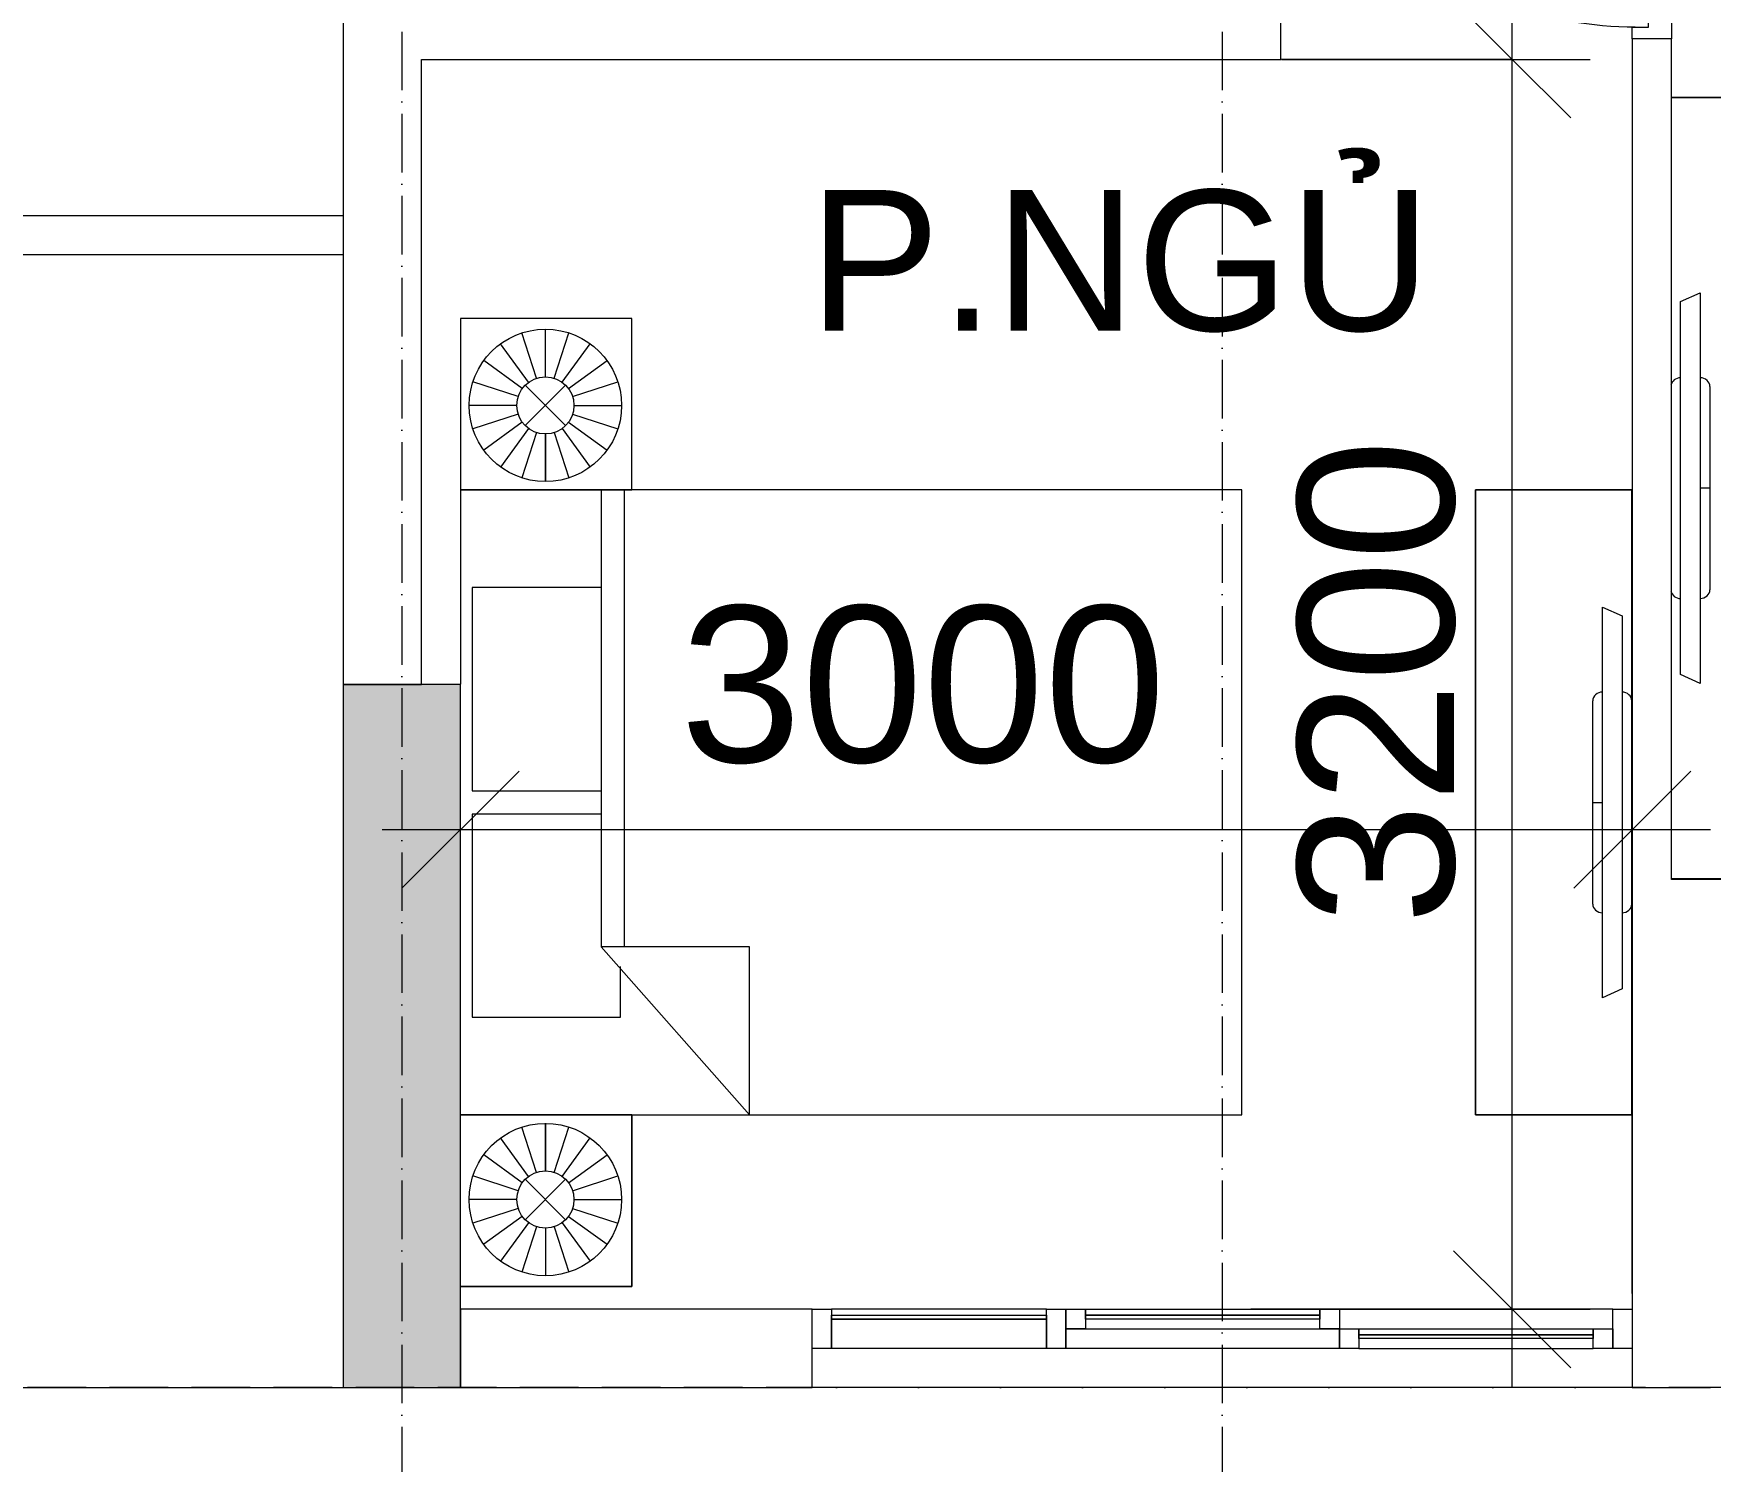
# Model space of a CAD drawing. Header units: millimetres. Extents: x -20215 to 101892, y -17414 to 45470.
# Drawn here: x 25008 to 29301, y -190 to 3466 of the extents above; entities that cross this region are included whole.
import ezdxf

# ---------------------------------------------------------------- set-up
doc = ezdxf.new("R2010")
doc.units = ezdxf.units.MM
doc.linetypes.add('Grid Line', pattern=[4.2, 3, -0.6, 0, -0.6])
for name, color, linetype, lineweight in [('CHU', 181, 'Continuous', 5), ('CUA', 31, 'Continuous', 9), ('DIM', 1, 'Continuous', 5), ('DIM-200', 1, 'Continuous', 5), ('NET-CAT', 3, 'Continuous', 15), ('NET-THAY', 2, 'Continuous', 9), ('THIET BI', 44, 'Continuous', 5), ('TRUC', 225, 'Continuous', 5), ('X-COT HAM$0$LC.HA', 8, 'Continuous', 9)]:
    doc.layers.add(name, color=color, linetype=linetype, lineweight=lineweight)
doc.styles.add('Arial_1', font='arial_0.ttf', dxfattribs={"height": 400})
doc.styles.add('Arial_6', font='arial_0.ttf', dxfattribs={"height": 360})
doc.styles.add('TA1', font='arial_0.ttf')
doc.dimstyles.new('D_200_KTx2', dxfattribs={"dimtxt": 400, "dimasz": 300, "dimexe": 300, "dimexo": 300, "dimgap": 160, "dimtad": 1, "dimdec": 0, "dimzin": 9, "dimtxsty": 'TA1', "dimblk": 'ARCHTICK', "dimcen": 1, "dimdle": 300, "dimclrd": 256, "dimclre": 256, "dimclrt": 7, "dimadec": 0, "dimazin": 0, "dimtfac": 1, "dimtdec": 0, "dimtix": 1, "dimtmove": 1, "dimatfit": 3, "dimldrblk": 'ARCHTICK', "dimfxl": 0, "dimtolj": 1, "dimtzin": 0, "dimlwd": -1, "dimlwe": -1, "dimarcsym": 0})
doc.dimstyles.new('Diagonal_-_2mm_Arial', dxfattribs={"dimscale": 304.8, "dimtxt": 408.10376, "dimasz": 0.984252, "dimexe": 0.656168, "dimexo": 4.593176, "dimgap": 0.098425, "dimtad": 1, "dimdec": 0, "dimzin": 0, "dimdsep": 46, "dimtxsty": 'Arial_1', "dimblk1": 'OBLIQUE', "dimblk2": 'OBLIQUE', "dimsah": 1, "dimcen": 0.09, "dimdle": 0.656168, "dimazin": 0, "dimtfac": 1, "dimtdec": 4, "dimtix": 1, "dimtmove": 0, "dimatfit": 3, "dimfxl": 0, "dimtvp": 1, "dimtolj": 1, "dimtzin": 0, "dimlwd": 9, "dimlwe": 9, "dimarcsym": 0})
doc.dimstyles.new('Diagonal_-_2mm_Arial_1', dxfattribs={"dimscale": 304.8, "dimtxt": 408.10376, "dimasz": 0.984252, "dimexe": 0.656168, "dimexo": 4.593176, "dimgap": 0.098425, "dimtad": 1, "dimdec": 0, "dimzin": 0, "dimdsep": 46, "dimtxsty": 'Arial_1', "dimblk1": 'OBLIQUE', "dimblk2": 'OBLIQUE', "dimsah": 1, "dimcen": 0.09, "dimdle": 0.656168, "dimazin": 0, "dimtfac": 1, "dimtdec": 4, "dimtix": 1, "dimtmove": 2, "dimatfit": 3, "dimfxl": 0, "dimtvp": 1, "dimtolj": 1, "dimtzin": 0, "dimlwd": 9, "dimlwe": 9, "dimarcsym": 0})

# ---------------------------------------------------------------- blocks, each defined once
blk = doc.blocks.new('ALC1807-ASCENT PLAZA-KET CAU_rvt-1-MẶT BẰNG TẦNG 4')
at = {"layer": 'X-COT HAM$0$LC.HA'}
h = blk.add_hatch(color=256, dxfattribs=at)
h.dxf.hatch_style = 1
h.paths.add_polyline_path([(26100.7, 1799.9), (25800.7, 1799.9), (25800.7, -0.1), (26100.7, -0.1)])
at = {"ltscale": 1000, "elevation": 0}
blk.add_lwpolyline([(26100.7, 1799.9), (25800.7, 1799.9), (25800.7, -0.1), (26100.7, -0.1)], close=True, dxfattribs=at)
blk = doc.blocks.new('X-GIUONG1 - X-GIUONG-V58-MẶT BẰNG TẦNG 4')
at = {"layer": 'THIET BI'}
for p, q in [((-1239, 0), (-1239, -439)), ((-1239, -439), (-1239, 0)), ((-1039.2, -147.8), (-1076.9, -31.8)), ((-1016.6, -144.2), (-1016.6, -22.2)), ((-993.9, -147.8), (-956.3, -31.8)), ((-800, -439), (-800, 0)), ((-800, 0), (-800, -2000)), ((-800, 0), (-800, -439)), ((-800, 0), (-800, -2000)), ((-550, -30), (-550, -410)), ((-30, -30), (-550, -30)), ((-30, -360), (-30, -30)), ((30, -30), (30, -360)), ((550, -30), (30, -30)), ((800, 0), (302.5, 0)), ((800, 0), (302.5, 0)), ((550, -360), (550, -30)), ((1239, 0), (800, 0)), ((800, 0), (800, -439)), ((800, -2000), (800, 0)), ((1239, 0), (800, 0)), ((800, 0), (800, -439)), ((800, -2000), (800, 0)), ((993.9, -147.8), (956.3, -31.8)), ((1016.6, -144.2), (1016.6, -22.2)), ((1039.2, -147.8), (1076.9, -31.8)), ((1239, -439), (1239, 0)), ((1239, -439), (1239, 0)), ((-1059.6, -158.2), (-1131.2, -59.5)), ((-973.5, -158.2), (-901.9, -59.5)), ((973.5, -158.2), (901.9, -59.5)), ((1059.6, -158.2), (1131.2, -59.5)), ((-1075.8, -174.4), (-1174.4, -102.7)), ((-957.4, -174.4), (-858.7, -102.7)), ((957.4, -174.4), (858.7, -102.7)), ((1075.8, -174.4), (1174.4, -102.7)), ((-1086.1, -194.8), (-1202.1, -157.1)), ((-1068.3, -269.1), (-964.8, -165.6)), ((-1068.3, -165.6), (-964.8, -269.1)), ((-947, -194.8), (-831, -157.1)), ((947, -194.8), (831, -157.1)), ((1068.3, -269.1), (964.8, -165.6)), ((1068.3, -165.6), (964.8, -269.1)), ((1086.1, -194.8), (1202.1, -157.1)), ((-1089.7, -217.4), (-1211.7, -217.4)), ((-1086.1, -240), (-1202.1, -277.7)), ((-947, -240), (-831, -277.7)), ((-943.4, -217.4), (-821.4, -217.4)), ((-821.4, -217.4), (-943.4, -217.4)), ((943.4, -217.4), (821.4, -217.4)), ((821.4, -217.4), (943.4, -217.4)), ((947, -240), (831, -277.7)), ((1086.1, -240), (1202.1, -277.7)), ((1089.7, -217.4), (1211.7, -217.4)), ((-1075.8, -260.4), (-1174.4, -332.1)), ((-1059.6, -276.6), (-1131.2, -375.2)), ((-1039.2, -287), (-1076.9, -402.9)), ((-1016.6, -290.5), (-1016.6, -412.5)), ((-993.9, -287), (-956.3, -402.9)), ((-973.5, -276.6), (-901.9, -375.2)), ((-957.4, -260.4), (-858.7, -332.1)), ((957.4, -260.4), (858.7, -332.1)), ((973.5, -276.6), (901.9, -375.2)), ((993.9, -287), (956.3, -402.9)), ((1016.6, -290.5), (1016.6, -412.5)), ((1039.2, -287), (1076.9, -402.9)), ((1059.6, -276.6), (1131.2, -375.2)), ((1075.8, -260.4), (1174.4, -332.1)), ((-370, -360), (-800, -740)), ((-370, -740), (-370, -360)), ((800, -360), (-370, -360)), ((-550, -410), (-420, -410)), ((-370, -420), (800, -420)), ((-1239, -439), (-800, -439)), ((-800, -439), (-1239, -439)), ((800, -439), (1239, -439)), ((800, -439), (1239, -439)), ((-800, -740), (-370, -740)), ((-800, -2000), (800, -2000)), ((-800, -2000), (800, -2000))]:
    blk.add_line(p, q, dxfattribs=at)
for centre, radius in [((-1016.6, -217.4), 195.1), ((1016.6, -217.4), 195.1), ((-1016.6, -217.4), 73.2), ((1016.6, -217.4), 73.2)]:
    blk.add_circle(centre, radius, dxfattribs=at)
blk = doc.blocks.new('X-TV1 - X-TV-1305658-MẶT BẰNG TẦNG 4')
at = {"layer": 'THIET BI'}
for p, q in [((2000, 400), (0, 400)), ((0, 400), (0, 1.4)), ((0, 400), (2000, 400)), ((0, 1.4), (0, 400)), ((2000, 1.3), (2000, 400)), ((2000, 400), (2000, 1.3)), ((740, 100), (1260, 100)), ((1000, 100), (1000, 75)), ((500, 75), (1500, 75)), ((522.5, 25), (500, 75)), ((1500, 75), (1477.5, 25)), ((1477.5, 25), (522.5, 25))]:
    blk.add_line(p, q, dxfattribs=at)
for centre, start_param, end_param in [((740, 75), 0, 1.570796), ((1260, 75), 4.712389, 6.283185), ((740, 25), 1.570796, 2.992895), ((1260, 25), 3.290291, 4.712389)]:
    blk.add_ellipse(centre, major_axis=(0, 25), ratio=0.9, start_param=start_param, end_param=end_param, dxfattribs=at)
blk = doc.blocks.new('X-TV1 - X-TV 4-1305648-MẶT BẰNG TẦNG 4')
at = {"layer": 'THIET BI'}
for p, q in [((1600, 400), (0, 400)), ((0, 400), (0, 0)), ((0, 400), (1600, 400)), ((0, 0), (0, 400)), ((1600, 0), (1600, 400)), ((1600, 400), (1600, 0)), ((540, 100), (1060, 100)), ((800, 100), (800, 75)), ((300, 75), (1300, 75)), ((322.5, 25), (300, 75)), ((1300, 75), (1277.5, 25)), ((1277.5, 25), (322.5, 25)), ((0, 0), (1600, 0)), ((1060, 0), (540, 0))]:
    blk.add_line(p, q, dxfattribs=at)
for centre, start_param, end_param in [((540, 75), 0, 1.570796), ((1060, 75), 4.712389, 6.283185), ((540, 25), 1.570796, 3.141593), ((1060, 25), 3.141593, 4.712389)]:
    blk.add_ellipse(centre, major_axis=(0, 25), ratio=0.9, start_param=start_param, end_param=end_param, dxfattribs=at)
blk = doc.blocks.new('CUA PHONG NGU - Type 1-1365695-MẶT BẰNG TẦNG 4')
at = {"layer": 'CUA', "lineweight": 5}
for p, q in [((-348.5, 47.7), (-298.5, 47.7)), ((-298.5, 47.7), (-298.5, -11.3)), ((501.5, 47.7), (551.5, 47.7)), ((501.5, -11.3), (501.5, 47.7)), ((-318.5, -11.3), (-318.5, -52.3)), ((-298.5, -11.3), (-318.5, -11.3)), ((521.5, -11.3), (501.5, -11.3)), ((521.5, -52.3), (521.5, -11.3)), ((-318.5, -52.3), (-348.5, -52.3)), ((551.5, -52.3), (521.5, -52.3))]:
    blk.add_line(p, q, dxfattribs=at)
at = {"layer": 'CUA'}
for p, q in [((-277.5, -52.3), (-317.5, -52.3)), ((-317.5, -52.3), (-317.5, -890.3)), ((-277.5, -890.3), (-277.5, -52.3)), ((-317.5, -890.3), (-277.5, -890.3))]:
    blk.add_line(p, q, dxfattribs=at)
at = {"layer": 'CUA', "lineweight": 5}
blk.add_arc((-317.5, -52.3), 838, 270, 0.5, dxfattribs=at)
blk = doc.blocks.new('X-PHONG NGU 2 - X-PHONG NGU 2_Recovery_-1759961-MẶT BẰNG TẦNG 4')
at = {"layer": 'CUA'}
for p, q in [((-1050, 100), (-1000, 100)), ((-1050, 0), (-1050, 100)), ((-1000, 100), (-1000, 0)), ((-450, 100), (-1000, 100)), ((-450, 100), (-400, 100)), ((-450, 0), (-450, 100)), ((-400, 100), (-350, 100)), ((-400, 50), (-400, 100)), ((-400, 100), (-400, 0)), ((-350, 100), (250, 100)), ((-350, 85), (-350, 100)), ((-350, 100), (-350, 50)), ((250, 100), (250, 85)), ((250, 100), (300, 100)), ((250, 50), (250, 100)), ((300, 100), (300, 50)), ((1000, 100), (300, 100)), ((1000, 100), (1050, 100)), ((1000, 0), (1000, 100)), ((1050, 100), (1050, 0)), ((-1000, 85), (-450, 85)), ((-1000, 75), (-1000, 85)), ((-450, 75), (-1000, 75)), ((-1000, 75), (-450, 75)), ((-1000, 0), (-1000, 75)), ((-450, 85), (-450, 75)), ((-450, 75), (-450, 0)), ((-400, 50), (300, 50)), ((-400, 0), (-400, 50)), ((-350, 50), (-400, 50)), ((-350, 85), (250, 85)), ((-350, 75), (-350, 85)), ((250, 85), (-350, 85)), ((250, 75), (-350, 75)), ((250, 85), (250, 75)), ((300, 50), (250, 50)), ((300, 50), (300, 0)), ((300, 50), (350, 50)), ((300, 0), (300, 50)), ((350, 50), (950, 50)), ((350, 35), (350, 50)), ((350, 50), (350, 0)), ((950, 50), (950, 35)), ((950, 50), (1000, 50)), ((950, 0), (950, 50)), ((1000, 50), (1000, 0)), ((-1000, 0), (-1050, 0)), ((-450, 0), (-1000, 0)), ((-400, 0), (-450, 0)), ((300, 0), (-400, 0)), ((350, 0), (300, 0)), ((350, 35), (950, 35)), ((350, 25), (350, 35)), ((950, 35), (350, 35)), ((950, 25), (350, 25)), ((350, 0), (950, 0)), ((950, 35), (950, 25)), ((1000, 0), (950, 0)), ((1050, 0), (1000, 0))]:
    blk.add_line(p, q, dxfattribs=at)
blk = doc.blocks.new('DIMBLOCK89-MẶT BẰNG TẦNG 4')
at = {"layer": 'DIM-200', "lineweight": 9, "transparency": 16777216}
for p, q in [((28792.9, -0.1), (28792.9, 3599.9)), ((28792.9, 3399.9), (28642.9, 3549.9)), ((28202, 3399.9), (28992.9, 3399.9)), ((28792.9, 3399.9), (28202, 3399.9)), ((28792.9, 3399.9), (28942.9, 3249.9)), ((28792.9, 199.9), (28642.9, 349.9)), ((28124.1, 199.9), (28992.9, 199.9)), ((28792.9, 199.9), (28124.1, 199.9)), ((28792.9, 199.9), (28942.9, 49.9))]:
    blk.add_line(p, q, dxfattribs=at)
at = {"layer": 'DIM-200', "color": 0, "lineweight": 9, "transparency": 16777216, "insert": (28243.6, 1184.6), "char_height": 400, "width": 1476.708, "attachment_point": 1, "rotation": 90, "line_spacing_factor": 0.941778, "style": 'Arial_1'}
blk.add_mtext('3200', dxfattribs=at)
blk = doc.blocks.new('_Oblique')
at = {"color": 0, "linetype": 'ByBlock', "lineweight": -2}
blk.add_line((-0.5, -0.5), (0.5, 0.5), dxfattribs=at)
blk = doc.blocks.new('DIMBLOCK99-MẶT BẰNG TẦNG 4')
at = {"layer": 'Defpoints', "color": 0, "transparency": 16777216}
for p in [(26100.5, 1799.9), (29100.5, 1640.1), (29100.5, 1428)]:
    blk.add_point(p, dxfattribs=at)
at = {"layer": 'DIM', "color": 0, "lineweight": 9, "transparency": 16777216}
for p, q in [((25900.5, 1428), (29300.5, 1428)), ((26100.5, 399.9), (26100.5, 1228)), ((29100.5, 240.1), (29100.5, 1228))]:
    blk.add_line(p, q, dxfattribs=at)
at = {"layer": 'DIM', "color": 0, "lineweight": 9, "transparency": 16777216, "xscale": 300, "yscale": 300, "zscale": 300, "rotation": 180}
blk.add_blockref('_Oblique', (26100.5, 1428), dxfattribs=at)
at = {"layer": 'DIM', "color": 0, "lineweight": 9, "transparency": 16777216, "xscale": 300, "yscale": 300, "zscale": 300}
blk.add_blockref('_Oblique', (29100.5, 1428), dxfattribs=at)
at = {"layer": 'DIM', "color": 0, "lineweight": 9, "transparency": 16777216, "insert": (26662.9, 2000.7), "char_height": 400, "width": 1476.708, "attachment_point": 1, "line_spacing_factor": 0.941778, "style": 'Arial_1'}
blk.add_mtext('\\A1;3000', dxfattribs=at)
blk = doc.blocks.new('_ARCHTICK')
at = {"color": 0, "linetype": 'ByBlock', "const_width": 0.15}
blk.add_lwpolyline([(-0.5, -0.5), (0.5, 0.5)], dxfattribs=at)
blk = doc.blocks.new('*D389')
at = {"layer": 'Defpoints', "color": 0, "transparency": 16777216}
for p in [(24700.5, -0.1), (25950.5, -0.1), (25950.5, -2000.1)]:
    blk.add_point(p, dxfattribs=at)
at = {"layer": 'DIM', "transparency": 16777216}
for p, q in [((24700.5, -300.1), (24700.5, -2300.1)), ((25950.5, -300.1), (25950.5, -2300.1)), ((24700.5, -2000.1), (24400.5, -2000.1)), ((24700.5, -2000.1), (25950.5, -2000.1)), ((25950.5, -2000.1), (26250.5, -2000.1))]:
    blk.add_line(p, q, dxfattribs=at)
at = {"layer": 'DIM', "transparency": 16777216, "xscale": 300, "yscale": 300, "zscale": 300}
blk.add_blockref('_ARCHTICK', (24700.5, -2000.1), dxfattribs=at)
at = {"layer": 'DIM', "transparency": 16777216, "xscale": 300, "yscale": 300, "zscale": 300, "rotation": 180}
blk.add_blockref('_ARCHTICK', (25950.5, -2000.1), dxfattribs=at)
at = {"layer": 'DIM', "color": 7, "transparency": 16777216, "insert": (25325.5, -1635.8), "char_height": 400, "attachment_point": 5, "style": 'TA1'}
blk.add_mtext('\\A1;1250', dxfattribs=at)
blk = doc.blocks.new('*D390')
at = {"layer": 'Defpoints', "color": 0, "transparency": 16777216}
for p in [(25950.5, -0.1), (28050.5, -0.1), (28050.5, -2000.1)]:
    blk.add_point(p, dxfattribs=at)
at = {"layer": 'DIM', "transparency": 16777216}
for p, q in [((25950.5, -300.1), (25950.5, -2300.1)), ((28050.5, -300.1), (28050.5, -2300.1)), ((25650.5, -2000.1), (28350.5, -2000.1))]:
    blk.add_line(p, q, dxfattribs=at)
at = {"layer": 'DIM', "transparency": 16777216, "xscale": 300, "yscale": 300, "zscale": 300, "rotation": 180}
blk.add_blockref('_ARCHTICK', (25950.5, -2000.1), dxfattribs=at)
at = {"layer": 'DIM', "transparency": 16777216, "xscale": 300, "yscale": 300, "zscale": 300}
blk.add_blockref('_ARCHTICK', (28050.5, -2000.1), dxfattribs=at)
at = {"layer": 'DIM', "color": 7, "transparency": 16777216, "insert": (27000.5, -1635.8), "char_height": 400, "attachment_point": 5, "style": 'TA1'}
blk.add_mtext('\\A1;2100', dxfattribs=at)
blk = doc.blocks.new('*D391')
at = {"layer": 'Defpoints', "color": 0, "transparency": 16777216}
for p in [(28050.5, -0.1), (32400.5, -0.1), (32400.5, -2000.1)]:
    blk.add_point(p, dxfattribs=at)
at = {"layer": 'DIM', "transparency": 16777216}
for p, q in [((28050.5, -300.1), (28050.5, -2300.1)), ((32400.5, -300.1), (32400.5, -2300.1)), ((27750.5, -2000.1), (32700.5, -2000.1))]:
    blk.add_line(p, q, dxfattribs=at)
at = {"layer": 'DIM', "transparency": 16777216, "xscale": 300, "yscale": 300, "zscale": 300, "rotation": 180}
blk.add_blockref('_ARCHTICK', (28050.5, -2000.1), dxfattribs=at)
at = {"layer": 'DIM', "transparency": 16777216, "xscale": 300, "yscale": 300, "zscale": 300}
blk.add_blockref('_ARCHTICK', (32400.5, -2000.1), dxfattribs=at)
at = {"layer": 'DIM', "color": 7, "transparency": 16777216, "insert": (30225.5, -1635.7), "char_height": 400, "attachment_point": 5, "style": 'TA1'}
blk.add_mtext('\\A1;4350', dxfattribs=at)

msp = doc.modelspace()

# ---------------------------------------------------------------- linework, layer by layer
at = {"layer": 'NET-CAT'}
for p, q in [((25800.5, 4149.9), (25800.5, 3399.9)), ((28200.5, 3399.9), (28200.5, 3602.2)), ((29100.5, 3452.2), (29100.5, 1099.9)), ((29200.5, 3452.2), (29100.5, 3452.2)), ((29200.5, 1299.9), (29200.5, 3452.2)), ((25800.5, 3399.9), (25800.5, 1799.9)), ((26000.5, 1799.9), (26000.5, 3399.9)), ((26000.5, 3399.9), (28200.5, 3399.9)), ((25800.5, 1799.9), (26000.5, 1799.9)), ((29650.5, 1299.9), (29200.5, 1299.9)), ((29100.5, 1099.9), (29100.5, 199.9)), ((27000.5, 199.9), (26100.5, 199.9)), ((26100.5, 199.9), (26100.5, -0.1)), ((27000.5, -0.1), (27000.5, 99.9)), ((29100.5, 99.9), (29100.5, -0.1)), ((26100.5, -0.1), (27000.5, -0.1)), ((29100.5, -0.1), (29300.5, -0.1))]:
    msp.add_line(p, q, dxfattribs=at)
at = {"layer": 'NET-THAY'}
for p, q in [((23600.5, 2999.9), (25800.5, 2999.9)), ((25800.5, 2899.9), (23600.5, 2899.9)), ((29100.5, -0.1), (27000.5, -0.1))]:
    msp.add_line(p, q, dxfattribs=at)
at = {"layer": 'NET-THAY', "color": 7}
msp.add_line((23600.5, -0.1), (25800.5, -0.1), dxfattribs=at)
at = {"layer": 'TRUC', "linetype": 'Grid Line', "ltscale": 50}
for p, q in [((25950.5, 43599.9), (25950.5, -4500.1)), ((28050.5, 43599.9), (28050.5, -7167.6)), ((43000.5, -0.1), (-12092.4, -0.1))]:
    msp.add_line(p, q, dxfattribs=at)

# ---------------------------------------------------------------- block references
at = {"layer": 'CUA', "rotation": 269.9999999999999}
msp.add_blockref('CUA PHONG NGU - Type 1-1365695-MẶT BẰNG TẦNG 4', (29152.8, 4003.7), dxfattribs=at)
at = {"layer": 'CUA'}
msp.add_blockref('X-PHONG NGU 2 - X-PHONG NGU 2_Recovery_-1759961-MẶT BẰNG TẦNG 4', (28050.5, 99.9), dxfattribs=at)
at = {"layer": 'NET-CAT', "lineweight": 5}
msp.add_blockref('ALC1807-ASCENT PLAZA-KET CAU_rvt-1-MẶT BẰNG TẦNG 4', (0, 0), dxfattribs=at)
at = {"layer": 'THIET BI'}
for name, p, rotation in [('X-TV1 - X-TV-1305658-MẶT BẰNG TẦNG 4', (29199.1, 3302.2), 269.9999999957582), ('X-GIUONG1 - X-GIUONG-V58-MẶT BẰNG TẦNG 4', (26100.5, 1497.5), 89.9999999999972), ('X-TV1 - X-TV 4-1305648-MẶT BẰNG TẦNG 4', (29099.1, 697.5), 89.99999999575863)]:
    msp.add_blockref(name, p, dxfattribs=dict(at, rotation=rotation))

# ---------------------------------------------------------------- texts
at = {"layer": 'CHU', "color": 7, "insert": (26992.9, 3065.4), "char_height": 360, "width": 1589.74, "attachment_point": 1, "line_spacing_factor": 0.936439, "style": 'Arial_6'}
msp.add_mtext('\\pt2540.0016,5079.9996,7620.0012,10159.9992,12700.0008,15239.9988,17780.0004,20319.9984,22860,25400.0016,27939.9996,30480.0012,33019.9992,35560.0008,38099.9988,40640.0004,43179.9984,45720,48260.0016,50799.9996,53340.0012,55879.9992,58420.0008,60959.9988,63500.0004,66039.9984,68580,71120.0016,73659.9996,76200.0012,78739.9992,81280.0008;P.NGỦ', dxfattribs=at)

# ---------------------------------------------------------------- dimensions: what is measured, and where the dimension line sits
at = {"layer": 'DIM', "lineweight": 9}
dim = msp.add_linear_dim(base=(28792.9, 3399.9), p1=(26724.1, 199.9), p2=(26802, 3399.9), angle=90, dimstyle='Diagonal_-_2mm_Arial', override={"dimpost": '<>', "dimfxl": 3200.950269}, dxfattribs=at)
dim.commit()
dim.dimension.update_dxf_attribs({"geometry": 'DIMBLOCK89-MẶT BẰNG TẦNG 4', "text_midpoint": (28558.5, 1799.9)})
dim = msp.add_linear_dim(base=(29100.5, 1428), p1=(26100.5, 1799.9), p2=(29100.5, 1640.1), dimstyle='Diagonal_-_2mm_Arial_1', override={"dimpost": '<>', "dimfxl": 3104.117195}, dxfattribs=at)
dim.commit()
dim.dimension.update_dxf_attribs({"geometry": 'DIMBLOCK99-MẶT BẰNG TẦNG 4', "text_midpoint": (27401.3, 1734), "dimtype": 160})
at = {"layer": 'DIM'}
for base, p1, p2, picture, middle in [((25950.5, -2000.1), (24700.5, -0.1), (25950.5, -0.1), '*D389', (25325.5, -1635.8)), ((28050.5, -2000.1), (25950.5, -0.1), (28050.5, -0.1), '*D390', (27000.5, -1635.8)), ((32400.5, -2000.1), (28050.5, -0.1), (32400.5, -0.1), '*D391', (30225.5, -1635.7))]:
    dim = msp.add_linear_dim(base=base, p1=p1, p2=p2, dimstyle='D_200_KTx2', dxfattribs=at)
    dim.commit()
    dim.dimension.update_dxf_attribs({"geometry": picture, "text_midpoint": middle})

doc.saveas('drawing.dxf')
